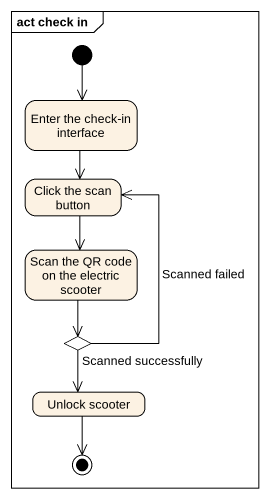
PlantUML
@startuml
mainframe act check in
hide empty description
state "Enter the check-in interface" as Enter_the_check_in_interface
state "Click the scan button" as Click_the_scan_button
state "Scan the QR code on the electric scooter" as Scan_the_QR_code_on_the
state choice1 <<choice>>
state "Unlock scooter" as Unlock_scooter
[*] --> Enter_the_check_in_interface
Enter_the_check_in_interface --> Click_the_scan_button
Click_the_scan_button --> Scan_the_QR_code_on_the
Scan_the_QR_code_on_the --> choice1
choice1 -up-> Click_the_scan_button : Scanned failed
choice1 --> Unlock_scooter : Scanned successfully
Unlock_scooter --> [*]
@enduml
